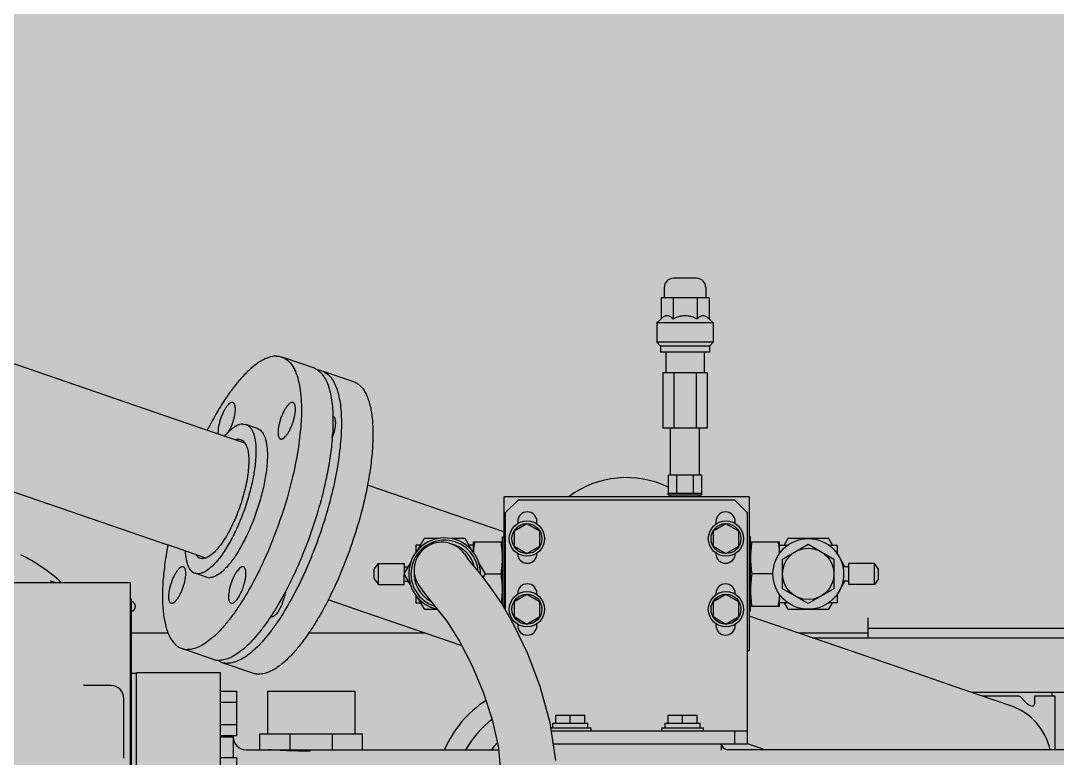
# Model space of a CAD drawing. Extents: x -18489 to 195597, y -1599 to 112111.
# Drawn here: x -14527.7 to -14476.5, y 2537.1 to 2573.5 of the extents above; entities that cross this region are included whole.
import ezdxf

# ---------------------------------------------------------------- set-up
doc = ezdxf.new("R2010")
doc.units = 0
doc.header["$LTSCALE"] = 100
for name, color, linetype in [('188K-SM-03-F10-MECH-EQ-Y2257103$0$0 Xref', 8, 'Continuous'), ('188K-SM-03-F10-MECH-EQ-Y2257103$0$M-EQU-FOUNDATION', 8, 'Continuous'), ('188K-SM-03-F10-MECH-EQ-Y2257103$0$Micron CUP L10 HVAC EQU$0$M-MECH-EQU', 136, 'Continuous'), ('188K-SM-03-F10-MECH-EQ-Y2257103$0$Micron CUP L10 HVAC EQU$0$M-PHASE1 AREA', 252, 'Continuous')]:
    doc.layers.add(name, color=color, linetype=linetype)

# ---------------------------------------------------------------- blocks, each defined once
blk = doc.blocks.new('188K-SM-03-F10-MECH-EQ-Y2257103$0$Micron CUP L10 HVAC EQU$0$A$C0c53ceb0')
at = {"layer": '188K-SM-03-F10-MECH-EQ-Y2257103$0$Micron CUP L10 HVAC EQU$0$M-PHASE1 AREA'}
for p, q in [((16487.89808, 16433.48352), (16476.48011, 16433.48352)), ((16471.91292, 16428.91633), (16471.91292, 16423.84168)), ((16492.46527, 16428.91633), (16492.46527, 16423.84168)), ((16230.44819, 16363.81503), (16048.01646, 16426.36305)), ((16470.32319, 16423.84168), (16470.32319, 16413.49817)), ((16494.055, 16423.84168), (16470.32319, 16423.84168)), ((16476.25614, 16423.84168), (16476.25614, 16413.49817)), ((16488.12205, 16423.84168), (16488.12205, 16413.49817)), ((16494.055, 16423.84168), (16494.055, 16413.49817)), ((16470.32319, 16413.49817), (16468.2338, 16411.40878)), ((16468.2338, 16411.40878), (16468.2338, 16401.8938)), ((16496.14439, 16411.40878), (16468.2338, 16411.40878)), ((16494.055, 16413.49817), (16496.14439, 16411.40878)), ((16496.14439, 16411.40878), (16496.14439, 16401.8938)), ((16496.14439, 16401.8938), (16468.2338, 16401.8938)), ((16468.2338, 16401.8938), (16470.13679, 16399.99081)), ((16496.14439, 16401.8938), (16494.2414, 16399.99081)), ((16470.13679, 16399.99081), (16470.13679, 16396.94601)), ((16494.2414, 16399.99081), (16470.13679, 16399.99081)), ((16494.2414, 16396.94601), (16470.13679, 16396.94601)), ((16472.67412, 16396.94601), (16472.67412, 16386.79671)), ((16491.70407, 16396.94601), (16491.70407, 16386.79671)), ((16494.2414, 16399.99081), (16494.2414, 16396.94601)), ((16285.21672, 16393.82585), (16283.06093, 16394.56498)), ((16298.62915, 16389.2273), (16285.21672, 16393.82585)), ((16302.79702, 16387.79832), (16318.36525, 16382.46064)), ((16471.20215, 16386.79671), (16471.20215, 16359.39357)), ((16493.17604, 16386.79671), (16471.20215, 16386.79671)), ((16476.69562, 16386.79671), (16476.69562, 16359.39357)), ((16487.68257, 16386.79671), (16487.68257, 16359.39357)), ((16493.17604, 16386.79671), (16493.17604, 16359.39357)), ((16264.77655, 16352.04531), (16230.44819, 16363.81503)), ((16263.8477, 16361.4598), (16265.30288, 16361.22338)), ((16270.96405, 16359.28242), (16265.30288, 16361.22339)), ((16493.17604, 16359.39357), (16471.20215, 16359.39357)), ((16474.9704, 16336.38002), (16474.9704, 16359.39357)), ((16489.40779, 16336.38002), (16489.40779, 16359.39357)), ((16203.81894, 16309.58323), (16084.61552, 16350.45298)), ((16261.5915, 16353.97136), (16262.75183, 16353.78281)), ((16473.95621, 16336.38002), (16490.42198, 16336.38002)), ((16473.95621, 16327.27101), (16473.95621, 16336.38002)), ((16478.07265, 16327.27101), (16478.07265, 16336.38002)), ((16486.30554, 16327.27101), (16486.30554, 16336.38002)), ((16490.42198, 16327.27101), (16490.42198, 16336.38002)), ((16392.62145, 16308.21277), (16325.31872, 16331.28799)), ((16392.62145, 16325.52026), (16392.62145, 16271.11194)), ((16513.90568, 16325.52026), (16392.62145, 16325.52026)), ((16473.94278, 16326.48444), (16473.94278, 16327.27101)), ((16473.94315, 16327.27101), (16490.43504, 16327.27101)), ((16473.94315, 16326.48444), (16490.43504, 16326.48444)), ((16475.04652, 16325.52026), (16475.04652, 16326.48444)), ((16489.33167, 16325.52026), (16489.33167, 16326.48444)), ((16490.43541, 16326.48444), (16490.43541, 16327.27101)), ((16513.90568, 16325.52026), (16513.90568, 16249.40044)), ((16393.36996, 16317.59111), (16399.71328, 16323.93443)), ((16506.78848, 16323.93443), (16399.71328, 16323.93443)), ((16506.78848, 16323.93443), (16513.1318, 16317.59111)), ((16393.36996, 16317.59111), (16393.36996, 16269.79528)), ((16513.1318, 16203.41139), (16513.1318, 16317.59111)), ((16222.8489, 16303.05868), (16203.81894, 16309.58323)), ((16404.10285, 16312.22911), (16397.75954, 16308.56679)), ((16399.52298, 16313.34109), (16399.52298, 16312.316)), ((16410.44617, 16308.56679), (16404.10285, 16312.22911)), ((16409.03796, 16312.07755), (16409.03796, 16313.34109)), ((16502.42428, 16312.22911), (16496.08096, 16308.56679)), ((16497.4638, 16313.34109), (16497.4638, 16312.05856)), ((16508.7676, 16308.56679), (16502.42428, 16312.22911)), ((16506.97878, 16312.32985), (16506.97878, 16313.34109)), ((16353.37082, 16304.90447), (16349.88697, 16298.87027)), ((16360.43834, 16304.90447), (16353.37082, 16304.90447)), ((16373.51356, 16304.90447), (16366.44604, 16304.90447)), ((16376.99741, 16298.87027), (16373.51356, 16304.90447)), ((16391.98712, 16305.77985), (16392.62145, 16305.77985)), ((16391.98712, 16272.22776), (16391.98712, 16305.77935)), ((16397.75954, 16308.56679), (16397.75954, 16301.24216)), ((16410.44617, 16301.24216), (16410.44617, 16308.56679)), ((16496.08096, 16308.56679), (16496.08096, 16301.24216)), ((16508.7676, 16301.24216), (16508.7676, 16308.56679)), ((16514.54002, 16305.77985), (16513.90568, 16305.77985)), ((16514.54002, 16269.14135), (16514.54002, 16305.77935)), ((16533.01358, 16304.90447), (16531.18242, 16301.73282)), ((16553.15631, 16304.90447), (16533.01358, 16304.90447)), ((16554.98747, 16301.73282), (16553.15631, 16304.90447)), ((16230.44819, 16300.45321), (16222.8489, 16303.05868)), ((16245.41716, 16295.32099), (16230.44819, 16300.45321)), ((16349.16972, 16301.73282), (16349.16972, 16297.97725)), ((16351.53966, 16301.73282), (16349.16972, 16301.73282)), ((16377.71465, 16301.73282), (16375.34472, 16301.73282)), ((16377.71465, 16297.97725), (16377.71465, 16303.32537)), ((16377.71646, 16303.3255), (16391.98531, 16303.3255)), ((16397.75954, 16301.24216), (16404.10285, 16297.57984)), ((16404.10285, 16297.57984), (16410.44617, 16301.24216)), ((16496.08096, 16301.24216), (16502.42428, 16297.57984)), ((16502.42428, 16297.57984), (16508.7676, 16301.24216)), ((16514.54182, 16303.3255), (16528.81068, 16303.3255)), ((16528.81248, 16297.40447), (16528.81248, 16303.32537)), ((16528.81248, 16301.73282), (16533.11662, 16301.73282)), ((16530.39831, 16294.78498), (16543.08495, 16302.10962)), ((16543.08495, 16302.10962), (16555.77158, 16294.78498)), ((16553.05327, 16301.73282), (16557.35741, 16301.73282)), ((16557.35741, 16301.73282), (16557.35741, 16297.40447)), ((16242.67268, 16295.21864), (16243.83301, 16295.03009)), ((16373.23923, 16297.33114), (16374.63784, 16295.3591)), ((16376.55868, 16292.94373), (16374.63784, 16295.3591)), ((16409.03796, 16297.48279), (16409.03796, 16297.7314)), ((16497.4638, 16297.75039), (16497.4638, 16297.48279)), ((16530.39831, 16280.13572), (16530.39831, 16294.78498)), ((16555.77158, 16294.78498), (16555.77158, 16280.13572)), ((16557.90541, 16296.6788), (16557.35741, 16297.62796)), ((16561.16763, 16291.02847), (16557.95894, 16296.58609)), ((16328.68081, 16289.83909), (16330.81029, 16292.6143)), ((16328.68081, 16285.08161), (16328.68081, 16289.83909)), ((16330.81029, 16282.3064), (16330.81029, 16292.6143)), ((16330.81029, 16292.6143), (16343.49693, 16292.6143)), ((16346.68809, 16293.32965), (16343.29945, 16287.46035)), ((16343.49693, 16292.6143), (16343.49693, 16287.8024)), ((16343.49693, 16291.02847), (16345.3595, 16291.02847)), ((16380.45038, 16288.25026), (16376.55868, 16292.94373)), ((16383.58493, 16287.46035), (16380.19628, 16293.32965)), ((16563.0302, 16291.02847), (16560.14197, 16291.02847)), ((16575.71684, 16292.6143), (16563.0302, 16292.6143)), ((16563.0302, 16282.3064), (16563.0302, 16292.6143)), ((16575.71684, 16282.3064), (16575.71684, 16292.6143)), ((16577.84633, 16289.83909), (16575.71684, 16292.6143)), ((16577.84633, 16285.08161), (16577.84633, 16289.83909)), ((16169.27603, 16283.65338), (16168.60999, 16283.86868)), ((16170.94247, 16283.28814), (16169.27603, 16283.65338)), ((16245.7828, 16285.83709), (16240.12162, 16287.77806)), ((16240.12163, 16287.77807), (16241.57681, 16287.54165)), ((16245.7828, 16285.8371), (16247.23798, 16285.60068)), ((16328.68081, 16285.08161), (16330.81029, 16282.3064)), ((16343.29945, 16287.46035), (16346.68809, 16281.59105)), ((16343.49693, 16282.3064), (16343.49693, 16287.1183)), ((16343.49693, 16283.89223), (16345.3595, 16283.89223)), ((16385.64211, 16281.61927), (16380.45038, 16288.25026)), ((16382.51703, 16285.61069), (16383.58493, 16287.46035)), ((16383.58493, 16287.46035), (16391.32764, 16287.46035)), ((16525.62814, 16287.46035), (16515.19949, 16287.46035)), ((16557.95894, 16278.33461), (16561.16763, 16283.89223)), ((16563.0302, 16283.89223), (16560.14197, 16283.89223)), ((16577.84633, 16285.08161), (16575.71684, 16282.3064)), ((16207.99285, 16283.08346), (16148.17889, 16283.08346)), ((16173.20704, 16283.08736), (16170.94247, 16283.28814)), ((16173.57466, 16283.08346), (16173.20704, 16283.08736)), ((16208.24658, 16167.89275), (16208.24658, 16283.07838)), ((16330.81029, 16282.3064), (16343.49693, 16282.3064)), ((16350.87447, 16281.50468), (16352.25796, 16279.54542)), ((16352.23924, 16279.57195), (16357.849, 16272.58526)), ((16391.66542, 16272.79364), (16385.64211, 16281.61927)), ((16543.08495, 16272.81109), (16530.39831, 16280.13572)), ((16555.77158, 16280.13572), (16543.08495, 16272.81109)), ((16557.35741, 16277.29274), (16557.90541, 16278.2419)), ((16575.71684, 16282.3064), (16563.0302, 16282.3064)), ((16208.24658, 16275.21775), (16208.65255, 16275.21775)), ((16208.65255, 16275.21775), (16208.65255, 16173.72466)), ((16324.01213, 16268.37414), (16305.87855, 16274.59137)), ((16349.16972, 16276.94345), (16349.16972, 16273.18789)), ((16349.16972, 16273.18789), (16351.53966, 16273.18789)), ((16349.88697, 16276.05044), (16353.37082, 16270.01623)), ((16404.10285, 16277.34086), (16397.75954, 16273.67854)), ((16397.75954, 16273.67854), (16397.75954, 16266.35391)), ((16399.52298, 16277.81851), (16399.52298, 16277.42775)), ((16410.44617, 16273.67854), (16404.10285, 16277.34086)), ((16409.03796, 16277.1893), (16409.03796, 16277.81851)), ((16410.44617, 16266.35391), (16410.44617, 16273.67854)), ((16502.42428, 16277.34086), (16496.08096, 16273.67854)), ((16496.08096, 16273.67854), (16496.08096, 16266.35391)), ((16497.4638, 16277.81851), (16497.4638, 16277.17031)), ((16508.7676, 16273.67854), (16502.42428, 16277.34086)), ((16506.97878, 16277.4416), (16506.97878, 16277.81851)), ((16508.7676, 16266.35391), (16508.7676, 16273.67854)), ((16528.81248, 16271.59533), (16528.81248, 16277.51623)), ((16533.11662, 16273.18789), (16528.81248, 16273.18789)), ((16531.18242, 16273.18789), (16533.01358, 16270.01623)), ((16557.35741, 16273.18789), (16553.05327, 16273.18789)), ((16553.15631, 16270.01623), (16554.98747, 16273.18789)), ((16557.35741, 16277.51623), (16557.35741, 16273.18789)), ((16372.05204, 16251.90331), (16324.01213, 16268.37414)), ((16353.37082, 16270.01623), (16359.86538, 16270.01623)), ((16357.849, 16272.58526), (16364.46661, 16264.15387)), ((16398.00978, 16261.63362), (16391.66542, 16272.79364)), ((16514.54002, 16269.14085), (16513.90568, 16269.14085)), ((16514.54182, 16271.5952), (16528.81068, 16271.5952)), ((16533.01358, 16270.01623), (16553.15631, 16270.01623)), ((16364.46661, 16264.15387), (16371.01464, 16253.93485)), ((16397.75954, 16266.35391), (16404.10285, 16262.69159)), ((16404.10285, 16262.69159), (16410.44617, 16266.35391)), ((16496.08096, 16266.35391), (16502.42428, 16262.69159)), ((16502.42428, 16262.69159), (16508.7676, 16266.35391)), ((16600.96138, 16236.78194), (16513.90568, 16266.6296)), ((16572.73461, 16255.95764), (16572.73461, 16265.69107)), ((16222.8489, 16258.21766), (16208.24658, 16258.21766)), ((16226.84244, 16258.21766), (16222.8489, 16258.21766)), ((16324.01213, 16258.21766), (16296.27063, 16258.21766)), ((16353.63521, 16258.21766), (16324.01213, 16258.21766)), ((16404.45598, 16247.91798), (16398.00978, 16261.63362)), ((16399.52298, 16262.6047), (16399.52298, 16261.96021)), ((16409.03796, 16261.96021), (16409.03796, 16262.84315)), ((16497.4638, 16262.86215), (16497.4638, 16261.96021)), ((16506.97878, 16261.96021), (16506.97878, 16262.59085)), ((16572.73461, 16258.21766), (16538.44053, 16258.21766)), ((16572.73461, 16260.73562), (16600.96138, 16260.73562)), ((16600.96138, 16260.73562), (16619.99133, 16260.73562)), ((16619.99133, 16260.73562), (16724.57466, 16260.73562)), ((16371.01464, 16253.93485), (16377.09553, 16242.0267)), ((16545.03225, 16255.95764), (16600.96138, 16255.95764)), ((16600.96138, 16255.95764), (16619.99133, 16255.95764)), ((16619.99133, 16255.95764), (16954.53241, 16255.95764)), ((16249.25414, 16245.21685), (16233.68592, 16250.55452)), ((16410.60957, 16231.89953), (16404.45598, 16247.91798)), ((16513.90568, 16249.40044), (16513.1318, 16249.40044)), ((16253.42201, 16243.78786), (16268.99023, 16238.45019)), ((16208.65255, 16238.4265), (16211.29137, 16238.4265)), ((16211.29137, 16167.89275), (16211.29137, 16238.68024)), ((16252.6498, 16238.68024), (16211.29137, 16238.68024)), ((16252.6498, 15988.11919), (16252.6498, 16238.68024)), ((16377.09553, 16242.0267), (16382.52275, 16229.04516)), ((16185.55636, 16232.39429), (16184.94109, 16232.51053)), ((16186.5338, 16232.33688), (16185.55636, 16232.39429)), ((16198.60473, 16232.33692), (16186.53346, 16232.33692)), ((16619.99133, 16230.25738), (16600.96138, 16236.78194)), ((16252.6498, 16229.6223), (16260.56626, 16229.6223)), ((16260.56626, 16229.6223), (16260.56626, 16207.6484)), ((16275.99321, 16229.54586), (16275.99321, 16208.48605)), ((16275.99321, 16229.54586), (16319.12777, 16229.54586)), ((16319.12777, 16229.54586), (16319.12777, 16208.48605)), ((16382.52275, 16229.04516), (16386.99559, 16215.4868)), ((16415.59618, 16213.86103), (16410.60957, 16231.89953)), ((16643.06525, 16222.34632), (16619.99133, 16230.25738)), ((16623.66296, 16228.99854), (16954.53241, 16228.99854)), ((16647.08967, 16227.05918), (16629.31942, 16227.05918)), ((16665.06235, 16227.05918), (16654.78617, 16227.05918)), ((16654.78617, 16227.05918), (16654.78617, 16223.11032)), ((16663.31419, 16228.99854), (16663.31419, 16227.05918)), ((16665.06235, 16200.62033), (16665.06235, 16227.05918)), ((16204.94805, 16196.40446), (16204.94805, 16225.99212)), ((16252.6498, 16224.12883), (16260.56626, 16224.12883)), ((16650.54725, 16223.93617), (16647.93745, 16226.69422)), ((16418.36263, 16217.74729), (16432.62241, 16217.74729)), ((16418.36263, 16213.78906), (16418.36263, 16217.74729)), ((16425.49252, 16213.78906), (16425.49252, 16217.74729)), ((16432.62241, 16213.78906), (16432.62241, 16217.74729)), ((16473.87935, 16217.74729), (16488.13913, 16217.74729)), ((16473.87935, 16213.78906), (16473.87935, 16217.74729)), ((16481.00924, 16213.78906), (16481.00924, 16217.74729)), ((16488.13913, 16213.78906), (16488.13913, 16217.74729)), ((16252.6498, 16213.14188), (16260.56626, 16213.14188)), ((16386.99559, 16215.4868), (16389.99977, 16201.61048)), ((16418.30817, 16195.24686), (16415.59618, 16213.86103)), ((16416.86561, 16213.78906), (16434.11943, 16213.78906)), ((16416.86561, 16211.40397), (16416.86561, 16213.78906)), ((16434.11943, 16211.40397), (16434.11943, 16213.78906)), ((16472.38233, 16213.78906), (16489.63615, 16213.78906)), ((16472.38233, 16211.40397), (16472.38233, 16213.78906)), ((16489.63615, 16211.40397), (16489.63615, 16213.78906)), ((16252.6498, 16207.6484), (16260.56626, 16207.6484)), ((16253.411, 16206.96365), (16258.99312, 16206.96365)), ((16258.99312, 16206.96365), (16258.99312, 16196.81466)), ((16272.18722, 16200.62033), (16272.18722, 16208.48605)), ((16272.18722, 16208.48605), (16322.93376, 16208.48605)), ((16287.05054, 16200.62033), (16287.05054, 16208.48605)), ((16308.07044, 16200.62033), (16308.07044, 16208.48605)), ((16322.93376, 16200.62033), (16322.93376, 16208.48605)), ((16415.95416, 16211.40397), (16435.79407, 16211.40397)), ((16513.1318, 16209.75471), (16416.19445, 16209.75471)), ((16435.79407, 16209.75471), (16435.79407, 16211.40397)), ((16470.70769, 16211.40397), (16491.31079, 16211.40397)), ((16470.70769, 16209.75471), (16470.70769, 16211.40397)), ((16491.31079, 16209.75471), (16491.31079, 16211.40397)), ((16506.78848, 16203.41139), (16506.78848, 16209.75471)), ((16389.99977, 16201.61048), (16391.2767, 16187.76257)), ((16500.03919, 16203.41139), (16417.11864, 16203.41139)), ((16513.1318, 16203.41139), (16500.03919, 16203.41139)), ((16500.03919, 16203.41139), (16500.03919, 16200.38681)), ((16521.62741, 16200.62033), (16513.16914, 16203.52031)), ((16252.6498, 16196.81466), (16260.56626, 16196.81466)), ((16260.56626, 16196.81466), (16260.56626, 16174.84077)), ((16265.33644, 16200.62033), (16390.09107, 16200.62033)), ((16689.57752, 16200.62033), (16503.33772, 16200.62033))]:
    blk.add_line(p, q, dxfattribs=at)
for centre, radius in [((16404.10285, 16304.90447), 8.72206), ((16404.10285, 16304.90447), 7.39631), ((16502.42428, 16304.90447), 8.72206), ((16502.42428, 16304.90447), 7.39631), ((16543.08495, 16287.46035), 17.45681), ((16543.08495, 16287.46035), 12.68664), ((16404.10285, 16270.01623), 8.72206), ((16502.42428, 16270.01623), 8.72206), ((16404.10285, 16270.01623), 7.39631), ((16502.42428, 16270.01623), 7.39631)]:
    blk.add_circle(centre, radius, dxfattribs=at)
for centre, radius, start, end in [((16476.48011, 16428.91633), 4.56719, 90, 180), ((16487.89808, 16428.91633), 4.56719, 0, 90), ((16295.87981, 16381.22177), 8.46448, 63.8675943, 71.046), ((16281.08933, 16364.61651), 28.6096, 339.4954625, 343.2275387), ((16186.70498, 16364.44482), 121.60391, 355.3740211, 356.2145527), ((16453.26357, 16287.46035), 47.57488, 64.1821097, 126.7963181), ((16404.28047, 16313.34109), 4.75749, 0, 180), ((16502.22129, 16313.34109), 4.75749, 0, 180), ((16363.44219, 16287.46035), 17.76129, 359.4918713, 258.067415), ((16363.44219, 16287.46035), 16.63994, 4.7585806, 253.1852429), ((16362.07137, 16289.39739), 13.70034, 35.3903264, 215.1800948), ((16363.44219, 16287.46035), 15.06538, 14.5690991, 76.3611286), ((16116.64907, 16220.26486), 85.25419, 47.8047919, 64), ((16404.28047, 16297.48279), 4.75749, 180, 0), ((16502.22129, 16297.48279), 4.75749, 180, 0), ((16226.44988, 16317.44141), 39.57861, 319.0674371, 320.4167), ((16224.41221, 16319.12786), 42.22364, 320.4148793, 321.1806173), ((16363.44219, 16287.46035), 15.06538, 175.3712204, 243.1956997), ((16207.99285, 16276.74014), 6.34332, 87.7075572, 90), ((16404.28047, 16277.81851), 4.75749, 0, 180), ((16502.22129, 16277.81851), 4.75749, 0, 180), ((16208.06617, 16271.41176), 2.62893, 282.8882277, 77.1117723), ((16256.73391, 16283.45059), 28.51465, 338.4672812, 343.2349179), ((16154.26266, 16342.89506), 129.07766, 327.0766609, 327.2622384), ((16277.98509, 16267.23488), 1.06798, 239.7421955, 251.0148668), ((16404.28047, 16261.96021), 4.75749, 180, 0), ((16502.22129, 16261.96021), 4.75749, 180, 0), ((16256.4209, 16252.24463), 8.98033, 236.1536562, 239.7270916), ((16256.19984, 16251.85969), 8.53644, 239.7059698, 251.0096544), ((16198.60473, 16225.9936), 6.34332, 0, 90), ((16647.08967, 16225.89201), 1.16717, 43.418, 90), ((16413.05283, 16179.60047), 53.9182, 122.761164, 157.019385), ((16633.34576, 16193.99781), 29.96843, 12.7862064, 71.0753556), ((16654.78617, 16227.94724), 5.83585, 223.418, 259.3058079), ((16653.87274, 16223.11032), 0.91344, 259.3058079, 0), ((16413.05283, 16179.60047), 44.40322, 126.0008512, 151.6940682), ((16253.411, 16207.72485), 0.7612, 180, 270), ((16265.33644, 16206.96365), 6.34332, 180, 270), ((16413.05283, 16179.60047), 33.85766, 134.0803287, 141.6232168), ((16503.33772, 16203.91886), 3.29853, 188.8498831, 270)]:
    blk.add_arc(centre, radius, start, end, dxfattribs=at)
for points, knots in [([(16470.32319, 16413.49817), (16470.54754, 16413.72252), (16471.00014, 16414.13904), (16471.728, 16414.65526), (16472.49186, 16415.00293), (16473.28967, 16415.12921), (16474.08748, 16415.00293), (16474.85133, 16414.65526), (16475.5792, 16414.13904), (16476.03179, 16413.72252), (16476.25614, 16413.49817)], [0, 0, 0, 0, 0.138039043, 0.267067476, 0.386771014, 0.500000002, 0.613228989, 0.732932525, 0.861960958, 1, 1, 1, 1]), ([(16476.25614, 16413.49817), (16477.17881, 16413.9595), (16478.61875, 16414.55991), (16480.63896, 16415.00889), (16482.1891, 16415.12741), (16483.73923, 16415.00889), (16485.75944, 16414.55991), (16487.19938, 16413.9595), (16488.12205, 16413.49817)], [0, 0, 0, 0, 0.249887735, 0.374948992, 0.499999999, 0.625051007, 0.750112264, 1, 1, 1, 1]), ([(16488.12205, 16413.49817), (16488.3464, 16413.72252), (16488.799, 16414.13904), (16489.52686, 16414.65526), (16490.29071, 16415.00293), (16491.08852, 16415.12921), (16491.88633, 16415.00293), (16492.65019, 16414.65526), (16493.37805, 16414.13904), (16493.83065, 16413.72252), (16494.055, 16413.49817)], [0, 0, 0, 0, 0.138039042, 0.267067475, 0.386771012, 0.499999998, 0.613228986, 0.732932524, 0.861960957, 1, 1, 1, 1]), ([(16280.20763, 16395.02853), (16278.96789, 16395.02853), (16277.02106, 16394.65082), (16274.51126, 16393.63137), (16272.48189, 16392.52979), (16270.396, 16391.12823), (16267.43378, 16388.77635), (16265.11117, 16386.50169), (16263.53179, 16384.78086), (16263.33073, 16384.55888), (16263.30139, 16384.5265), (16263.27209, 16384.49408), (16263.24282, 16384.46164)], [0, 0, 0, 0, 0.0719610929, 0.1126893622, 0.1571691879, 0.2056860903, 0.2583989218, 0.3765222292, 0.393898438, 0.393898438, 0.393898438, 0.3964335445, 0.3964335445, 0.3964335445, 0.3964335445]), ([(16280.20763, 16395.02853), (16280.45477, 16395.02853), (16281.42034, 16394.99194), (16282.3809, 16394.79814), (16283.06093, 16394.56498)], [0, 0, 0, 0, 0.255832165, 1, 1, 1, 1]), ([(16283.06093, 16394.56498), (16283.52589, 16394.40557), (16284.44146, 16393.99761), (16286.18252, 16392.8273), (16288.12684, 16390.66809), (16289.93688, 16387.25998), (16291.31062, 16383.01376), (16292.24072, 16377.97434), (16292.7204, 16372.19897), (16292.74291, 16365.75978), (16292.46379, 16361.26399), (16292.25508, 16358.92252)], [0, 0, 0, 0, 0.037900803, 0.076820016, 0.161070934, 0.258592642, 0.372456948, 0.503892012, 0.652915441, 0.818737543, 1, 1, 1, 1]), ([(16285.24076, 16393.44504), (16286.24353, 16392.73855), (16287.59494, 16391.31329), (16289.00313, 16389.03675), (16289.6183, 16387.72015), (16289.90565, 16387.02038)], [0, 0, 0, 0, 0.458467356, 0.717269045, 1, 1, 1, 1]), ([(16302.79702, 16387.79832), (16303.55649, 16387.53793), (16305.05495, 16386.76305), (16306.98936, 16384.96273), (16308.63549, 16382.55431), (16309.99412, 16379.56769), (16311.0648, 16376.02613), (16311.84239, 16371.95657), (16312.32191, 16367.39152), (16312.56611, 16360.42758), (16312.036, 16350.774), (16310.25894, 16338.36546), (16307.36818, 16325.15384), (16303.46324, 16311.60592), (16299.1486, 16299.51346), (16296.02634, 16292.05247), (16294.68374, 16289.04618)], [0, 0, 0, 0, 0.0144720849, 0.0299342273, 0.0471758747, 0.0667197999, 0.0888584885, 0.1137157098, 0.1412961596, 0.1715190023, 0.2392422667, 0.315225778, 0.3972633514, 0.4828260973, 0.5692106658, 0.6285495274, 0.6285495274, 0.6285495274, 0.6285495274]), ([(16299.60659, 16388.8209), (16299.98629, 16388.63447), (16301.06891, 16388.00108), (16302.68387, 16386.54022), (16304.29639, 16384.27183), (16305.64231, 16381.46177), (16306.72103, 16378.13108), (16307.52799, 16374.30344), (16308.05823, 16370.00749), (16308.21748, 16366.98642), (16308.25582, 16365.40657)], [0.0390444419, 0.0390444419, 0.0390444419, 0.0390444419, 0.0857459412, 0.1769711306, 0.2781071466, 0.3921634211, 0.5208899934, 0.665095486, 0.8249156557, 1, 1, 1, 1]), ([(16300.63108, 16388.23694), (16300.81762, 16388.22326), (16301.55157, 16388.14689), (16302.27606, 16387.97694), (16302.79702, 16387.79832)], [0, 0, 0, 0, 0.253514938, 1, 1, 1, 1]), ([(16263.24282, 16384.46164), (16261.91729, 16382.99255), (16260.53133, 16381.31623), (16259.20578, 16379.59364), (16259.08712, 16379.43846)], [0.3964335416, 0.3964335416, 0.3964335416, 0.3964335416, 0.5112345438, 0.5225708225, 0.5225708225, 0.5225708225, 0.5225708225]), ([(16318.36525, 16382.46065), (16318.94794, 16382.26086), (16320.09536, 16381.71776), (16321.64797, 16380.52231), (16323.03934, 16378.95494), (16324.26547, 16377.02967), (16325.3251, 16374.75779), (16326.56757, 16371.11476), (16327.61353, 16365.72681), (16328.12022, 16358.39602), (16327.91653, 16350.06495), (16327.00458, 16340.90461), (16325.9684, 16334.57283), (16325.34257, 16331.30369)], [0, 0, 0, 0, 0.033852302, 0.069110159, 0.106994883, 0.148447746, 0.1941248, 0.244439861, 0.359655584, 0.494457536, 0.647640754, 0.817077846, 1, 1, 1, 1]), ([(16259.08708, 16379.43846), (16258.93342, 16379.23743), (16258.78054, 16379.03583), (16258.62846, 16378.83363), (16257.34342, 16377.1252), (16254.4938, 16373.06507), (16250.31019, 16366.27356), (16247.53235, 16361.1388), (16246.16286, 16358.45248)], [0.5225715029, 0.5225715029, 0.5225715029, 0.5225715029, 0.5372548247, 0.5372548247, 0.5372548247, 0.6613178075, 0.8249777195, 1, 1, 1, 1]), ([(16258.84529, 16372.12785), (16258.7395, 16372.16412), (16258.50522, 16372.20343), (16258.13379, 16372.15351), (16257.74158, 16372.00324), (16257.15593, 16371.65003), (16256.40086, 16370.95077), (16255.51954, 16369.83623), (16254.64432, 16368.43454), (16253.81368, 16366.80504), (16253.06413, 16365.01681), (16252.63861, 16363.76527), (16252.44638, 16363.12726)], [0, 0, 0, 0, 0.028788661, 0.059983047, 0.095405228, 0.136177069, 0.235384834, 0.358095336, 0.501262848, 0.66002514, 0.828464253, 1, 1, 1, 1]), ([(16259.07235, 16363.12726), (16259.23573, 16363.66951), (16259.52315, 16364.7382), (16259.83938, 16366.31071), (16260.02448, 16367.77882), (16260.07337, 16369.09498), (16259.98588, 16370.21978), (16259.7628, 16371.12209), (16259.40458, 16371.79093), (16259.03221, 16372.06376), (16258.84529, 16372.12785)], [0, 0, 0, 0, 0.178866388, 0.349259442, 0.506223954, 0.645713435, 0.76459029, 0.861404161, 0.937590294, 1, 1, 1, 1]), ([(16288.51867, 16372.12785), (16288.41288, 16372.16412), (16288.17861, 16372.20343), (16287.80717, 16372.15351), (16287.41496, 16372.00324), (16286.82931, 16371.65003), (16286.07424, 16370.95077), (16285.19292, 16369.83623), (16284.3177, 16368.43454), (16283.48706, 16366.80504), (16282.73751, 16365.01681), (16282.31199, 16363.76527), (16282.11976, 16363.12726)], [0, 0, 0, 0, 0.028788661, 0.059983047, 0.095405228, 0.136177069, 0.235384834, 0.358095336, 0.501262848, 0.66002514, 0.828464253, 1, 1, 1, 1]), ([(16288.74573, 16363.12726), (16288.90911, 16363.66951), (16289.19653, 16364.7382), (16289.51276, 16366.31071), (16289.69787, 16367.77882), (16289.74675, 16369.09498), (16289.65926, 16370.21978), (16289.43618, 16371.12209), (16289.07796, 16371.79093), (16288.70559, 16372.06376), (16288.51867, 16372.12785)], [0, 0, 0, 0, 0.178866388, 0.349259442, 0.506223954, 0.645713435, 0.76459029, 0.861404161, 0.937590294, 1, 1, 1, 1]), ([(16308.25582, 16365.40657), (16308.27318, 16364.6914), (16308.30696, 16361.69325), (16308.19421, 16358.69424), (16308.04358, 16356.41648)], [0, 0, 0, 0, 0.238610264, 1, 1, 1, 1]), ([(16308.25476, 16365.36119), (16308.44168, 16365.2971), (16308.81405, 16365.02426), (16309.17228, 16364.35543), (16309.39536, 16363.45312), (16309.48285, 16362.32832), (16309.43396, 16361.01216), (16309.24885, 16359.54405), (16308.93263, 16357.97154), (16308.6452, 16356.90285), (16308.48183, 16356.3606)], [0, 0, 0, 0, 0.062409706, 0.138595839, 0.23540971, 0.354286565, 0.493776047, 0.650740558, 0.821133613, 1, 1, 1, 1]), ([(16252.44638, 16363.12726), (16252.09342, 16361.95576), (16251.68738, 16360.2327), (16251.45753, 16358.01733), (16251.46044, 16357.01222), (16251.49969, 16356.54984)], [0, 0, 0, 0, 0.54985566, 0.791455713, 1, 1, 1, 1]), ([(16256.69949, 16357.56689), (16257.19292, 16358.40946), (16258.08414, 16360.22733), (16258.77173, 16362.12946), (16259.07235, 16363.12726)], [0, 0, 0, 0, 0.483728243, 1, 1, 1, 1]), ([(16263.8477, 16361.4598), (16262.67964, 16361.4598), (16260.79368, 16360.78721), (16258.51397, 16359.26503), (16257.31636, 16358.22017), (16256.7054, 16357.63341)], [0, 0, 0, 0, 0.424795673, 0.691935467, 1, 1, 1, 1]), ([(16265.30288, 16361.22338), (16265.65366, 16361.10315), (16266.34501, 16360.75811), (16267.25566, 16359.97193), (16268.04795, 16358.9271), (16268.72071, 16357.63526), (16269.27377, 16356.10549), (16269.87771, 16353.64014), (16270.09143, 16351.64653), (16270.16661, 16350.25532)], [0, 0, 0, 0, 0.088099163, 0.181195241, 0.2834448, 0.397770929, 0.525975119, 0.668993751, 1, 1, 1, 1]), ([(16282.11976, 16363.12726), (16281.95639, 16362.585), (16281.66896, 16361.51631), (16281.35274, 16359.9438), (16281.16763, 16358.47569), (16281.11874, 16357.15953), (16281.20623, 16356.03473), (16281.42931, 16355.13242), (16281.78754, 16354.46359), (16282.15991, 16354.19075), (16282.34683, 16354.12666)], [0, 0, 0, 0, 0.178866388, 0.349259442, 0.506223954, 0.645713435, 0.76459029, 0.861404161, 0.937590294, 1, 1, 1, 1]), ([(16282.34683, 16354.12666), (16282.45262, 16354.09039), (16282.68689, 16354.05108), (16283.05832, 16354.10101), (16283.45054, 16354.25127), (16284.03619, 16354.60448), (16284.79125, 16355.30374), (16285.67258, 16356.41829), (16286.54779, 16357.81997), (16287.37843, 16359.44947), (16288.12799, 16361.2377), (16288.55351, 16362.48924), (16288.74573, 16363.12726)], [0, 0, 0, 0, 0.028788661, 0.059983047, 0.095405228, 0.136177069, 0.235384834, 0.358095336, 0.501262848, 0.66002514, 0.828464253, 1, 1, 1, 1]), ([(16256.7054, 16357.63341), (16256.54049, 16357.47503), (16255.85949, 16356.8038), (16255.21167, 16356.09925), (16254.7349, 16355.5498)], [0, 0, 0, 0, 0.239146199, 1, 1, 1, 1]), ([(16270.96405, 16359.2824), (16271.31483, 16359.16218), (16272.00618, 16358.81714), (16272.91683, 16358.03096), (16273.70913, 16356.98613), (16274.38188, 16355.69429), (16274.93494, 16354.16452), (16275.53888, 16351.69916), (16275.7526, 16349.70555), (16275.82778, 16348.31435)], [0, 0, 0, 0, 0.088099163, 0.181195241, 0.2834448, 0.397770929, 0.525975119, 0.668993751, 1, 1, 1, 1]), ([(16292.25508, 16358.92252), (16291.91662, 16355.12549), (16290.87091, 16347.26277), (16289.28845, 16339.49344), (16288.34813, 16335.49146)], [0, 0, 0, 0, 0.481138157, 1, 1, 1, 1]), ([(16264.80313, 16352.10601), (16265.23226, 16351.47235), (16265.93191, 16349.88169), (16266.51457, 16347.08691), (16266.73729, 16343.69846), (16266.59, 16339.80014), (16266.07614, 16335.48952), (16264.89145, 16329.21387), (16262.6238, 16321.2287), (16259.53282, 16313.5197), (16256.62796, 16307.81506), (16254.39212, 16304.07181), (16252.11684, 16300.87477), (16249.85954, 16298.30393), (16247.67986, 16296.4206), (16246.14734, 16295.56704), (16245.41583, 16295.31564)], [0, 0, 0, 0, 0.036238171, 0.081068327, 0.134731237, 0.196608872, 0.265560871, 0.340100258, 0.498839198, 0.657765211, 0.732531811, 0.801789128, 0.864036509, 0.918113898, 0.963372947, 1, 1, 1, 1]), ([(16270.16661, 16350.25532), (16270.28243, 16348.11186), (16270.15169, 16343.4712), (16269.16906, 16336.18502), (16267.41873, 16328.3326), (16264.98114, 16320.29144), (16261.97168, 16312.44649), (16258.53542, 16305.17249), (16254.8405, 16298.81689), (16252.09628, 16295.07279), (16250.6896, 16293.45165)], [0, 0, 0, 0, 0.10540617, 0.227190212, 0.360595975, 0.500013969, 0.639430118, 0.772830275, 0.894605254, 1, 1, 1, 1]), ([(16261.5915, 16353.97136), (16261.46451, 16353.97136), (16260.92694, 16353.94531), (16260.39696, 16353.81925), (16260.00868, 16353.68581)], [0, 0, 0, 0, 0.236232005, 1, 1, 1, 1]), ([(16262.75183, 16353.78282), (16263.15314, 16353.64529), (16263.9479, 16353.18651), (16264.5391, 16352.49588), (16264.80313, 16352.10601)], [0, 0, 0, 0, 0.473947393, 1, 1, 1, 1]), ([(16307.91276, 16354.63736), (16307.67312, 16351.67188), (16306.96148, 16345.55022), (16305.32222, 16336.19039), (16303.09927, 16326.47181), (16299.39772, 16313.23419), (16294.95435, 16300.70504), (16291.06506, 16291.66362), (16289.87274, 16289.04618)], [0, 0, 0, 0, 0.1119706253, 0.2317594419, 0.3574630767, 0.4870174416, 0.7489089722, 0.8570984954, 0.8570984954, 0.8570984954, 0.8570984954]), ([(16275.82778, 16348.31435), (16275.93971, 16346.24289), (16275.82508, 16341.76527), (16274.91034, 16334.73314), (16273.26968, 16327.14734), (16270.97376, 16319.35044), (16268.12446, 16311.69314), (16264.85072, 16304.51972), (16261.30273, 16298.1527), (16258.66537, 16294.34392), (16257.30974, 16292.65923)], [0, 0, 0, 0, 0.104418196, 0.224726243, 0.356534909, 0.494657236, 0.633505594, 0.767447116, 0.891157195, 1, 1, 1, 1]), ([(16288.34813, 16335.49146), (16286.67719, 16328.37998), (16282.58661, 16314.3252), (16277.20039, 16300.71428), (16274.15969, 16294.07025)], [0, 0, 0, 0, 0.499944246, 1, 1, 1, 1]), ([(16325.34257, 16331.30369), (16324.41738, 16326.47073), (16322.14106, 16316.69525), (16317.82124, 16302.59264), (16314.35284, 16293.40084), (16312.54822, 16289.04618)], [0, 0, 0, 0, 0.2453862066, 0.500000904, 0.7350048834, 0.7350048834, 0.7350048834, 0.7350048834]), ([(16226.70859, 16301.71147), (16226.08277, 16298.44234), (16225.04659, 16292.11056), (16224.13463, 16282.95022), (16223.93095, 16274.61914), (16224.43764, 16267.28835), (16225.48359, 16261.90041), (16226.72606, 16258.25738), (16227.78569, 16255.9855), (16229.01182, 16254.06022), (16230.4032, 16252.49286), (16231.95581, 16251.29741), (16233.10323, 16250.7543), (16233.68592, 16250.55452)], [0, 0, 0, 0, 0.182922154, 0.352359246, 0.505542464, 0.640344416, 0.755560139, 0.8058752, 0.851552254, 0.893005117, 0.930889841, 0.966147698, 1, 1, 1, 1]), ([(16235.2579, 16298.74613), (16235.33307, 16297.35492), (16235.54679, 16295.36131), (16236.15074, 16292.89596), (16236.7038, 16291.36619), (16237.37328, 16290.08063), (16237.92209, 16289.35494), (16238.21272, 16289.04618)], [0, 0, 0, 0, 0.3310062489, 0.474024881, 0.6022290714, 0.7165551996, 0.8171283196, 0.8171283196, 0.8171283196, 0.8171283196]), ([(16377.78443, 16297.85903), (16377.85947, 16299.23128), (16378.04125, 16301.05793), (16378.30399, 16302.87207), (16378.37413, 16303.3255)], [0, 0, 0, 0, 0.749703688, 1, 1, 1, 1]), ([(16391.98531, 16295.39293), (16391.98531, 16296.71945), (16391.86334, 16299.37586), (16391.53078, 16302.01238), (16391.32764, 16303.3255)], [0, 0, 0, 0, 0.499583072, 1, 1, 1, 1]), ([(16515.19949, 16303.3255), (16514.99635, 16302.01238), (16514.66379, 16299.37586), (16514.54182, 16296.71945), (16514.54182, 16295.39293)], [0, 0, 0, 0, 0.500416937, 1, 1, 1, 1]), ([(16528.153, 16303.3255), (16528.22972, 16302.82961), (16528.51527, 16300.84556), (16528.70261, 16298.84626), (16528.76796, 16297.3449)], [0, 0, 0, 0, 0.250325094, 1, 1, 1, 1]), ([(16240.62137, 16296.89544), (16240.88541, 16296.50557), (16241.4766, 16295.81494), (16242.27136, 16295.35616), (16242.67268, 16295.21863)], [0, 0, 0, 0, 0.526052607, 1, 1, 1, 1]), ([(16245.41583, 16295.31564), (16245.28064, 16295.26918), (16244.7669, 16295.11187), (16244.2275, 16295.03009), (16243.83301, 16295.03009)], [0, 0, 0, 0, 0.265985947, 1, 1, 1, 1]), ([(16391.32764, 16287.46035), (16391.53078, 16288.77347), (16391.86334, 16291.41), (16391.98531, 16294.0664), (16391.98531, 16295.39293)], [0, 0, 0, 0, 0.500416937, 1, 1, 1, 1]), ([(16514.54182, 16295.39293), (16514.54182, 16294.0664), (16514.66379, 16291.41), (16514.99635, 16288.77347), (16515.19949, 16287.46035)], [0, 0, 0, 0, 0.499583072, 1, 1, 1, 1]), ([(16234.40002, 16290.99284), (16234.29423, 16291.02911), (16234.05996, 16291.06842), (16233.68853, 16291.0185), (16233.29631, 16290.86824), (16232.71066, 16290.51502), (16231.9556, 16289.81576), (16231.07427, 16288.70122), (16230.19905, 16287.29953), (16229.36841, 16285.67004), (16228.61886, 16283.8818), (16228.19334, 16282.63026), (16228.00111, 16281.99225)], [0, 0, 0, 0, 0.028788661, 0.059983047, 0.095405228, 0.136177069, 0.235384834, 0.358095336, 0.501262848, 0.66002514, 0.828464253, 1, 1, 1, 1]), ([(16234.62709, 16281.99225), (16234.79046, 16282.5345), (16235.07788, 16283.60319), (16235.39411, 16285.1757), (16235.57922, 16286.64381), (16235.62811, 16287.95997), (16235.54061, 16289.08477), (16235.31753, 16289.98708), (16234.95931, 16290.65592), (16234.58694, 16290.92875), (16234.40002, 16290.99284)], [0, 0, 0, 0, 0.178866388, 0.349259442, 0.506223954, 0.645713435, 0.76459029, 0.861404161, 0.937590294, 1, 1, 1, 1]), ([(16238.21473, 16289.04618), (16238.37721, 16288.87164), (16238.54969, 16288.70935), (16238.73263, 16288.55987), (16238.85828, 16288.4572), (16239.28792, 16288.13932), (16239.77084, 16287.8983), (16240.12163, 16287.77807)], [0.8174194677, 0.8174194677, 0.8174194677, 0.8174194677, 0.8734306168, 0.8734306168, 0.8734306168, 0.9119008368, 1, 1, 1, 1]), ([(16245.84667, 16289.04618), (16245.59761, 16288.88404), (16245.34404, 16288.73009), (16245.08494, 16288.58621), (16244.61637, 16288.32602), (16243.499, 16287.80424), (16242.2701, 16287.54165), (16241.57681, 16287.54165)], [0.5894012277, 0.5894012277, 0.5894012277, 0.5894012277, 0.6690979254, 0.6690979254, 0.6690979254, 0.8132237118, 1, 1, 1, 1]), ([(16250.6896, 16293.45165), (16249.91566, 16292.55971), (16248.40599, 16290.97288), (16246.69477, 16289.59633), (16245.84943, 16289.04743), (16245.8475, 16289.04618)], [0, 0, 0, 0, 0.318142276, 0.5886395623, 0.5892579867, 0.5892579867, 0.5892579867, 0.5892579867]), ([(16253.97701, 16289.04618), (16253.74475, 16288.83453), (16253.5096, 16288.62633), (16253.26992, 16288.42354), (16252.71136, 16287.95093), (16251.46295, 16287.00204), (16249.45898, 16285.92712), (16247.93127, 16285.60068), (16247.23798, 16285.60068)], [0.3072942276, 0.3072942276, 0.3072942276, 0.3072942276, 0.391769716, 0.391769716, 0.391769716, 0.5886395623, 0.8132237118, 1, 1, 1, 1]), ([(16294.68369, 16289.04618), (16294.39414, 16288.39771), (16294.10125, 16287.75077), (16293.805, 16287.10538), (16293.5197, 16286.48382), (16291.36185, 16281.84418), (16287.18242, 16273.68467), (16281.77168, 16264.8817), (16277.31891, 16258.73086), (16274.09257, 16254.77051), (16270.90278, 16251.35057), (16267.77622, 16248.49992), (16264.73807, 16246.24194), (16261.80857, 16244.59568), (16259.00686, 16243.57799), (16257.14944, 16243.32431), (16256.27531, 16243.32431)], [0.6285498759, 0.6285498759, 0.6285498759, 0.6285498759, 0.6413484823, 0.6413484823, 0.6413484823, 0.6536741834, 0.7335668298, 0.8064703139, 0.8396587301, 0.8703837437, 0.8984901873, 0.9238833186, 0.9465488665, 0.9665839803, 0.9842432576, 1, 1, 1, 1]), ([(16261.0338, 16289.04618), (16260.97386, 16288.96639), (16260.91477, 16288.886), (16260.85657, 16288.80497), (16260.84334, 16288.78655), (16260.50676, 16288.31543), (16259.87243, 16287.29953), (16259.04179, 16285.67004), (16258.29224, 16283.8818), (16257.86672, 16282.63026), (16257.67449, 16281.99225)], [0.3265867582, 0.3265867582, 0.3265867582, 0.3265867582, 0.3522601116, 0.3522601116, 0.3522601116, 0.3580953363, 0.501262848, 0.6600251401, 0.8284642526, 1, 1, 1, 1]), ([(16264.0734, 16290.99284), (16263.96761, 16291.02911), (16263.73334, 16291.06842), (16263.36191, 16291.0185), (16262.96969, 16290.86824), (16262.38404, 16290.51502), (16261.71959, 16289.89968), (16261.24753, 16289.32902), (16261.03408, 16289.04618)], [0, 0, 0, 0, 0.0287886607, 0.0599830467, 0.0954052282, 0.1361770694, 0.2353848343, 0.3265700124, 0.3265700124, 0.3265700124, 0.3265700124]), ([(16271.778, 16289.04618), (16271.49913, 16288.48393), (16271.21927, 16287.92218), (16270.93655, 16287.36185), (16270.19532, 16285.89275), (16267.66516, 16281.03988), (16264.90589, 16276.30859), (16262.83692, 16273.09053)], [0.2330609579, 0.2330609579, 0.2330609579, 0.2330609579, 0.3119730375, 0.3119730375, 0.3119730375, 0.5188689818, 1, 1, 1, 1]), ([(16265.19135, 16289.04618), (16265.18606, 16289.08073), (16265.13157, 16289.41818), (16264.99091, 16289.98708), (16264.63269, 16290.65592), (16264.26032, 16290.92875), (16264.0734, 16290.99284)], [0.753562484, 0.753562484, 0.753562484, 0.753562484, 0.7645902901, 0.8614041613, 0.9375902945, 1, 1, 1, 1]), ([(16264.30047, 16281.99225), (16264.46384, 16282.5345), (16264.75127, 16283.60319), (16265.06749, 16285.1757), (16265.23616, 16286.51343), (16265.27612, 16287.32063), (16265.27928, 16287.63113), (16265.28407, 16288.10247), (16265.26075, 16288.57422), (16265.22324, 16289.04618)], [0, 0, 0, 0, 0.1788663875, 0.3492594424, 0.5062239535, 0.6042538779, 0.6042538779, 0.6042538779, 0.7530649937, 0.7530649937, 0.7530649937, 0.7530649937]), ([(16289.87273, 16289.04618), (16289.57527, 16288.39316), (16289.27437, 16287.74178), (16288.96997, 16287.09209), (16287.66271, 16284.30197), (16286.29073, 16281.5429), (16284.84888, 16278.82141)], [0.8570991359, 0.8570991359, 0.8570991359, 0.8570991359, 0.8840893115, 0.8840893115, 0.8840893115, 1, 1, 1, 1]), ([(16312.5483, 16289.04618), (16312.31547, 16288.48455), (16312.08041, 16287.92386), (16311.84299, 16287.36415), (16310.0047, 16283.03031), (16308.02578, 16278.75542), (16305.88831, 16274.56269)], [0.7350048304, 0.7350048304, 0.7350048304, 0.7350048304, 0.7653142072, 0.7653142072, 0.7653142072, 1, 1, 1, 1]), ([(16391.98531, 16279.52777), (16391.98531, 16280.8543), (16391.86334, 16283.51071), (16391.53078, 16286.14723), (16391.32764, 16287.46035)], [0, 0, 0, 0, 0.499583072, 1, 1, 1, 1]), ([(16515.19949, 16287.46035), (16514.99635, 16286.14723), (16514.66379, 16283.51071), (16514.54182, 16280.8543), (16514.54182, 16279.52777)], [0, 0, 0, 0, 0.500416937, 1, 1, 1, 1]), ([(16228.00111, 16281.99225), (16227.83774, 16281.45), (16227.55031, 16280.3813), (16227.23409, 16278.80879), (16227.04898, 16277.34068), (16227.00009, 16276.02452), (16227.08759, 16274.89972), (16227.31067, 16273.99741), (16227.66889, 16273.32858), (16228.04126, 16273.05574), (16228.22818, 16272.99165)], [0, 0, 0, 0, 0.178866388, 0.349259442, 0.506223954, 0.645713435, 0.76459029, 0.861404161, 0.937590294, 1, 1, 1, 1]), ([(16228.22818, 16272.99165), (16228.33397, 16272.95539), (16228.56824, 16272.91607), (16228.93967, 16272.966), (16229.33189, 16273.11626), (16229.91754, 16273.46948), (16230.6726, 16274.16873), (16231.55393, 16275.28328), (16232.42915, 16276.68496), (16233.25979, 16278.31446), (16234.00934, 16280.10269), (16234.43486, 16281.35423), (16234.62709, 16281.99225)], [0, 0, 0, 0, 0.028788661, 0.059983047, 0.095405228, 0.136177069, 0.235384834, 0.358095336, 0.501262848, 0.66002514, 0.828464253, 1, 1, 1, 1]), ([(16257.67449, 16281.99225), (16257.51112, 16281.45), (16257.2237, 16280.3813), (16256.90747, 16278.80879), (16256.72236, 16277.34068), (16256.67347, 16276.02452), (16256.76097, 16274.89972), (16256.98405, 16273.99741), (16257.34227, 16273.32858), (16257.71464, 16273.05574), (16257.90156, 16272.99165)], [0, 0, 0, 0, 0.178866388, 0.349259442, 0.506223954, 0.645713435, 0.76459029, 0.861404161, 0.937590294, 1, 1, 1, 1]), ([(16259.61987, 16273.52989), (16259.84296, 16273.70707), (16260.29207, 16274.1335), (16261.19213, 16275.21293), (16262.2691, 16276.93574), (16263.40155, 16279.32819), (16264.02581, 16281.08065), (16264.30047, 16281.99225)], [0, 0, 0, 0, 0.087388632, 0.189204341, 0.430534764, 0.70795743, 1, 1, 1, 1]), ([(16284.84888, 16278.82141), (16284.25793, 16277.706), (16281.94471, 16273.45214), (16279.44315, 16269.29886), (16277.46643, 16266.31416)], [0, 0, 0, 0, 0.260683887, 1, 1, 1, 1]), ([(16284.8539, 16278.86466), (16284.81267, 16278.572), (16284.61126, 16277.34423), (16284.31015, 16276.13365), (16284.03656, 16275.22559)], [0, 0, 0, 0, 0.237590914, 1, 1, 1, 1]), ([(16391.53007, 16273.00135), (16391.60193, 16273.5427), (16391.8607, 16275.70885), (16391.98531, 16277.89225), (16391.98531, 16279.52777)], [0, 0, 0, 0, 0.25031623, 1, 1, 1, 1]), ([(16514.54182, 16279.52777), (16514.54182, 16278.20125), (16514.66379, 16275.54484), (16514.99635, 16272.90832), (16515.19949, 16271.5952)], [0, 0, 0, 0, 0.499583072, 1, 1, 1, 1]), ([(16257.90156, 16272.99165), (16258.02204, 16272.95035), (16258.29408, 16272.91146), (16258.72373, 16272.99468), (16259.17714, 16273.20533), (16259.46958, 16273.41052), (16259.61987, 16273.52989)], [0, 0, 0, 0, 0.204137998, 0.429838456, 0.692360616, 1, 1, 1, 1]), ([(16305.88831, 16274.56269), (16304.51881, 16271.87637), (16301.74097, 16266.74161), (16297.32211, 16259.56821), (16292.84559, 16253.26288), (16288.38797, 16247.93156), (16284.61738, 16244.23882), (16281.65517, 16241.88693), (16279.56927, 16240.48538), (16277.53991, 16239.38379), (16275.0301, 16238.36435), (16273.08327, 16237.98664), (16271.84353, 16237.98664)], [0, 0, 0, 0, 0.17502228, 0.338682192, 0.488765456, 0.623477771, 0.741601078, 0.79431391, 0.842830812, 0.887310638, 0.928038907, 1, 1, 1, 1]), ([(16528.76796, 16277.57581), (16528.70261, 16276.07445), (16528.51527, 16274.07515), (16528.22972, 16272.09109), (16528.153, 16271.5952)], [0, 0, 0, 0, 0.749674905, 1, 1, 1, 1]), ([(16262.61026, 16272.73923), (16261.49474, 16271.01646), (16259.26626, 16267.74812), (16255.79722, 16263.23178), (16252.35576, 16259.32056), (16248.97568, 16256.05263), (16245.68864, 16253.45866), (16242.52003, 16251.5633), (16239.49303, 16250.38735), (16237.48107, 16250.09098), (16236.53922, 16250.09098)], [0, 0, 0, 0, 0.172789158, 0.332852598, 0.479156882, 0.61100323, 0.728141116, 0.83094782, 0.920706297, 1, 1, 1, 1]), ([(16283.25847, 16272.98479), (16283.05478, 16272.46867), (16282.62784, 16271.47382), (16281.91863, 16270.07585), (16281.1737, 16268.83973), (16280.41662, 16267.80363), (16279.67052, 16266.99682), (16278.95386, 16266.44169), (16278.27303, 16266.14673), (16277.82137, 16266.16201), (16277.63766, 16266.22499)], [0, 0, 0, 0, 0.179452288, 0.349868155, 0.50661547, 0.64571373, 0.764239261, 0.860880767, 0.937187642, 1, 1, 1, 1]), ([(16277.46643, 16266.31416), (16276.3773, 16264.66965), (16274.20356, 16261.5514), (16270.82483, 16257.24663), (16267.47737, 16253.52269), (16264.1923, 16250.41408), (16260.9987, 16247.94854), (16257.91992, 16246.14849), (16254.97757, 16245.03321), (16253.02385, 16244.7533), (16252.10744, 16244.7533)], [0, 0, 0, 0, 0.172339253, 0.33193667, 0.47784767, 0.609454025, 0.726573735, 0.829633383, 0.919930796, 1, 1, 1, 1]), ([(16233.68592, 16250.55452), (16233.9112, 16250.47728), (16234.83819, 16250.2028), (16235.81127, 16250.09098), (16236.53922, 16250.09098)], [0, 0, 0, 0, 0.246512659, 1, 1, 1, 1]), ([(16249.25414, 16245.21684), (16249.47942, 16245.1396), (16250.40641, 16244.86512), (16251.3795, 16244.7533), (16252.10744, 16244.7533)], [0, 0, 0, 0, 0.246512659, 1, 1, 1, 1]), ([(16253.42201, 16243.78786), (16253.64729, 16243.71062), (16254.57428, 16243.43614), (16255.54737, 16243.32431), (16256.27531, 16243.32431)], [0, 0, 0, 0, 0.246512659, 1, 1, 1, 1]), ([(16268.99023, 16238.45018), (16269.21551, 16238.37294), (16270.14251, 16238.09846), (16271.11559, 16237.98664), (16271.84353, 16237.98664)], [0, 0, 0, 0, 0.246512659, 1, 1, 1, 1]), ([(16297.05303, 16199.92631), (16295.06357, 16199.92909), (16291.08064, 16199.96333), (16285.53251, 16200.12269), (16281.01412, 16200.32431), (16277.91374, 16200.50208), (16276.80987, 16200.5728), (16276.4975, 16200.59313)], [0, 0, 0, 0, 0.208244611, 0.416489221, 0.624733832, 0.832978442, 1, 1, 1, 1])]:
    blk.add_open_spline(points, degree=3, knots=knots, dxfattribs=at)
for points in [[(16274.15969, 16294.07025), (16273.38834, 16292.38484), (16272.59423, 16290.70958), (16271.77578, 16289.04618)], [(16256.35077, 16291.51068), (16255.60297, 16290.64887), (16254.81598, 16289.81909), (16253.97502, 16289.04618)]]:
    blk.add_open_spline(points, degree=3, dxfattribs=at)
blk = doc.blocks.new('188K-SM-03-F10-MECH-EQ-Y2257103$0$Micron CUP L10 HVAC EQU')
at = {"layer": '188K-SM-03-F10-MECH-EQ-Y2257103$0$Micron CUP L10 HVAC EQU$0$M-MECH-EQU'}
blk.add_blockref('188K-SM-03-F10-MECH-EQ-Y2257103$0$Micron CUP L10 HVAC EQU$0$A$C0c53ceb0', (-206166.7, 2082.18), dxfattribs=at)
blk = doc.blocks.new('188K-SM-03-F10-MECH-EQ-Y2257103')
at = {"layer": '188K-SM-03-F10-MECH-EQ-Y2257103$0$M-EQU-FOUNDATION'}
h = blk.add_hatch(dxfattribs=at)
h.set_pattern_fill('AR-CONC', color=256, scale=0.1)
h.set_pattern_definition([(50, (4473.521, 709.199), (18.218467, -1.593909), [1.905, -20.955]), (355, (4473.521, 709.2), (-3.524342, 19.105685), [1.524, -16.764058]), (100.45144, (4475.04, 709.066), (14.694125, 17.511775), [1.619001, -17.809024]), (46.1842, (4473.521, 714.28), (27.107904, -4.204233), [2.8575, -31.4325]), (96.63556, (4475.78, 713.93), (23.740413, 24.742612), [2.428502, -26.71356]), (351.18415, (4473.52, 714.28), (23.740413, 24.742612), [2.285997, -25.145973]), (21, (4476.061, 713.009), (15.161439, -10.22652), [1.905, -20.955]), (326, (4476.061, 713.01), (6.180203, 18.418797), [1.524, -16.764]), (71.45144, (4477.325, 712.157), (21.341642, 8.192277), [1.619001, -17.808994]), (37.5, (4473.5214, 709.199), (0.3088603, 8.4555039), [0, -16.5608, 0, -17.018, 0, -16.8275]), (7.5, (4473.521, 709.199), (6.6819663, 10.0180575), [0, -9.7028, 0, -16.1798, 0, -6.4135]), (327.5, (4467.857, 709.199), (13.5590595, -0.5728744), [0, -6.35, 0, -19.812, 0, -26.289]), (317.5, (4465.317, 709.199), (14.812918, 2.542649), [0, -8.255, 0, -13.1572, 0, -18.669])])
h.paths.add_polyline_path([(-14928.149, 5602.459), (-14278.149, 5602.459), (-14278.149, 1902.459), (-14928.149, 1902.459)], flags=16)
h.paths.add_polyline_path([(-14933.149, 5607.459), (-14273.149, 5607.459), (-14273.149, 1897.459), (-14933.149, 1897.459)])
h = blk.add_hatch(dxfattribs=at)
h.set_pattern_fill('AR-CONC', color=256, scale=0.3)
h.set_pattern_definition([(50, (4473.52, 709.2), (54.6554, -4.78173), [5.715, -62.865]), (355, (4473.52, 709.2), (-10.57303, 57.31705), [4.572, -50.29218]), (100.45144, (4478.076, 708.8), (44.08237, 52.53533), [4.857, -53.42707]), (46.1842, (4473.52, 724.44), (81.32371, -12.6127), [8.5725, -94.2975]), (96.63556, (4480.3, 723.39), (71.22124, 74.22784), [7.2855, -80.14068]), (351.18415, (4473.52, 724.44), (71.22124, 74.22784), [6.858, -75.43792]), (21, (4481.14, 720.63), (45.48432, -30.67956), [5.715, -62.865]), (326, (4481.14, 720.63), (18.54061, 55.25639), [4.572, -50.292]), (71.45144, (4484.93, 718.07), (64.02493, 24.57683), [4.857, -53.42698]), (37.5, (4473.521, 709.2), (0.926581, 25.366512), [0, -49.6824, 0, -51.054, 0, -50.4825]), (7.5, (4473.52, 709.2), (20.0459, 30.054172), [0, -29.1084, 0, -48.5394, 0, -19.2405]), (327.5, (4456.529, 709.2), (40.677179, -1.718623), [0, -19.05, 0, -59.436, 0, -78.867]), (317.5, (4448.91, 709.2), (44.438754, 7.62795), [0, -24.765, 0, -39.4716, 0, -56.007])])
h.paths.add_polyline_path([(-14918.149, 5592.459), (-14288.149, 5592.459), (-14288.149, 1912.459), (-14918.149, 1912.459)])
at = {"layer": '188K-SM-03-F10-MECH-EQ-Y2257103$0$0 Xref', "xscale": 0.1, "yscale": 0.1, "zscale": 0.1}
blk.add_blockref('188K-SM-03-F10-MECH-EQ-Y2257103$0$Micron CUP L10 HVAC EQU', (4473.521, 709.199), dxfattribs=at)

msp = doc.modelspace()

# ---------------------------------------------------------------- block references
msp.add_blockref('188K-SM-03-F10-MECH-EQ-Y2257103', (0, 0))

doc.saveas('drawing.dxf')
